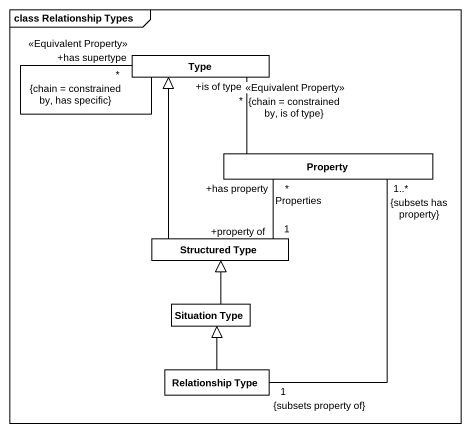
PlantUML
@startuml
mainframe class Relationship Types
hide circle
hide empty members
class Type
class Property
class "Structured Type" as Structured_Type
class "Situation Type" as Situation_Type
class "Relationship Type" as Relationship_Type
Type -- "+has supertype\n<<Equivalent Property>>\n*\n{chain = constrained by, has specific}" Type
Property -up- "+is of type\n<<Equivalent Property>>\n*\n{chain = constrained by, is of type}" Type
Structured_Type -up-|> Type
Structured_Type "+property of\n1" -up- "+has property\n*" Property : Properties
Situation_Type -up-|> Structured_Type
Relationship_Type "1\n{subsets property of}" -up- "1..*\n{subsets has property}" Property
Relationship_Type -up-|> Situation_Type
@enduml
